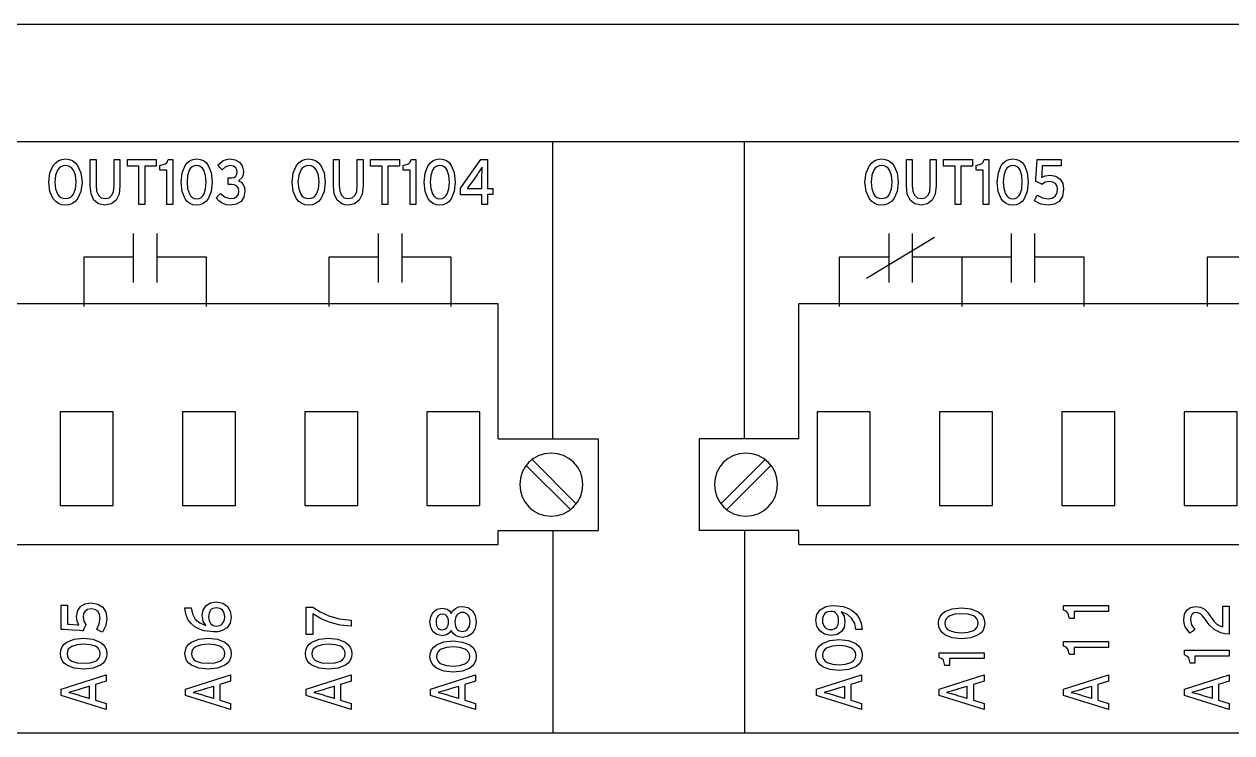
# Model space of a CAD drawing. Extents: x 0.2 to 17.5, y 0.3 to 5.
# Drawn here: x 2.557 to 5.514, y 3.248 to 4.983 of the extents above; entities that cross this region are included whole.
import ezdxf

# ---------------------------------------------------------------- set-up
doc = ezdxf.new("R2010")
doc.units = 0
doc.header["$MEASUREMENT"] = 0
doc.layers.get('0').update_dxf_attribs({"linetype": 'CONTINUOUS'})

msp = doc.modelspace()

# ---------------------------------------------------------------- linework, layer by layer
at = {"color": 7}
for p, q in [((0.386, 4.9825), (17.235, 4.9825)), ((3.8508, 3.9676), (3.8508, 4.6946)), ((4.3208, 3.9676), (4.3208, 4.6946)), ((2.8247, 4.3501), (2.8247, 4.4701)), ((2.8814, 4.4701), (2.8814, 4.3501)), ((3.4246, 4.3501), (3.4246, 4.4701)), ((3.4812, 4.4701), (3.4812, 4.3501)), ((4.6743, 4.3501), (4.6743, 4.4701)), ((4.7309, 4.4701), (4.7309, 4.3501)), ((4.9742, 4.3501), (4.9742, 4.4701)), ((5.0308, 4.4701), (5.0308, 4.3501)), ((4.786, 4.46), (4.6193, 4.3599)), ((4.8525, 4.4118), (4.7309, 4.4118)), ((3.7177, 4.2976), (1.4028, 4.2976)), ((3.7177, 3.9676), (3.7177, 4.2976)), ((6.7686, 4.2976), (4.4537, 4.2976)), ((4.4537, 3.9676), (4.4537, 4.2976)), ((3.7177, 3.9676), (3.9622, 3.9676)), ((3.9622, 3.9676), (3.9622, 3.7432)), ((4.2092, 3.9676), (4.2092, 3.7432)), ((4.4537, 3.9676), (4.2092, 3.9676)), ((3.9086, 3.8083), (3.8003, 3.9168)), ((4.2628, 3.8083), (4.3711, 3.9168)), ((3.8946, 3.7944), (3.786, 3.9025)), ((4.2769, 3.7944), (4.3852, 3.9025)), ((3.7177, 3.7089), (3.7177, 3.7432)), ((3.7177, 3.7432), (3.9622, 3.7432)), ((3.8508, 3.7432), (3.8508, 3.2477)), ((4.4537, 3.7432), (4.2092, 3.7432)), ((4.3208, 3.7432), (4.3208, 3.2477)), ((4.4537, 3.7089), (4.4537, 3.7432)), ((1.4028, 3.7089), (3.7177, 3.7089)), ((4.4537, 3.7089), (6.7686, 3.7089))]:
    msp.add_line(p, q, dxfattribs=at)
for points in [[(9.3506, 3.9676), (9.3506, 4.6146), (9.3272, 4.6712), (9.2706, 4.6946), (9.1816, 4.6946), (8.9303, 4.6946), (8.0331, 4.6946), (6.7647, 4.6946), (5.3107, 4.6946), (3.8566, 4.6946), (2.5882, 4.6946), (1.691, 4.6946), (1.4397, 4.6946), (1.3507, 4.6946), (1.2941, 4.6712), (1.2707, 4.6146), (1.2707, 3.9676)], [(2.6579, 4.5393), (2.6491, 4.5404), (2.6411, 4.5435), (2.6342, 4.5485), (2.6283, 4.5552), (2.6201, 4.5731), (2.6172, 4.5959), (2.6201, 4.6188), (2.6283, 4.6367), (2.6342, 4.6434), (2.6411, 4.6484), (2.6491, 4.6515), (2.6579, 4.6526), (2.6669, 4.6515), (2.6749, 4.6484), (2.6819, 4.6434), (2.6878, 4.6367), (2.6959, 4.6188), (2.6988, 4.5959), (2.6959, 4.5731), (2.6878, 4.5552), (2.6819, 4.5485), (2.6749, 4.5435), (2.6669, 4.5404), (2.6579, 4.5393)], [(2.7546, 4.5393), (2.7389, 4.5425), (2.7276, 4.5519), (2.7207, 4.5669), (2.7184, 4.5871), (2.7184, 4.5899), (2.7184, 4.5971), (2.7184, 4.619), (2.7184, 4.6409), (2.7184, 4.6481), (2.7184, 4.6509), (2.7207, 4.6509), (2.7256, 4.6509), (2.7306, 4.6509), (2.7328, 4.6509), (2.7328, 4.6482), (2.7328, 4.641), (2.7328, 4.6192), (2.7328, 4.5974), (2.7328, 4.5902), (2.7328, 4.5875), (2.7343, 4.5738), (2.7385, 4.5638), (2.7454, 4.5577), (2.7549, 4.5556), (2.7647, 4.5576), (2.7717, 4.5635), (2.7758, 4.5732), (2.7771, 4.5865), (2.7771, 4.5892), (2.7771, 4.5965), (2.7771, 4.6187), (2.7771, 4.6408), (2.7771, 4.6481), (2.7771, 4.6509), (2.7794, 4.6509), (2.7843, 4.6509), (2.7893, 4.6509), (2.7915, 4.6509), (2.7915, 4.6481), (2.7915, 4.6409), (2.7915, 4.6188), (2.7915, 4.5968), (2.7915, 4.5895), (2.7915, 4.5868), (2.7891, 4.5664), (2.782, 4.5515), (2.7704, 4.5424), (2.7546, 4.5393)], [(2.9063, 4.541), (2.9063, 4.5446), (2.9063, 4.5542), (2.9063, 4.5676), (2.9063, 4.5831), (2.9063, 4.5985), (2.9063, 4.612), (2.9063, 4.6215), (2.9063, 4.6251), (2.9036, 4.6251), (2.8978, 4.6251), (2.892, 4.6251), (2.8893, 4.6251), (2.8893, 4.6269), (2.8893, 4.6309), (2.8893, 4.6348), (2.8893, 4.6366), (2.9022, 4.6403), (2.9067, 4.6446), (2.9092, 4.6509), (2.911, 4.6509), (2.915, 4.6509), (2.919, 4.6509), (2.9209, 4.6509), (2.9209, 4.6496), (2.9209, 4.6462), (2.9209, 4.6337), (2.9209, 4.6161), (2.9209, 4.5959), (2.9209, 4.5758), (2.9209, 4.5582), (2.9209, 4.5457), (2.9209, 4.5422), (2.9209, 4.541), (2.9186, 4.541), (2.9136, 4.541), (2.9086, 4.541), (2.9063, 4.541)], [(2.979, 4.5393), (2.9702, 4.5404), (2.9626, 4.5434), (2.9561, 4.5484), (2.9508, 4.555), (2.9436, 4.5729), (2.9412, 4.5959), (2.9437, 4.6188), (2.9509, 4.6367), (2.9563, 4.6434), (2.9629, 4.6484), (2.9706, 4.6515), (2.9794, 4.6526), (2.9881, 4.6515), (2.9957, 4.6484), (3.0022, 4.6435), (3.0075, 4.6368), (3.0146, 4.619), (3.017, 4.5959), (3.0146, 4.5731), (3.0074, 4.5552), (3.002, 4.5485), (2.9955, 4.5435), (2.9878, 4.5404), (2.979, 4.5393)], [(3.0616, 4.5393), (3.0514, 4.5406), (3.0417, 4.5442), (3.0333, 4.5499), (3.027, 4.5576), (3.0287, 4.5593), (3.0324, 4.5629), (3.0362, 4.5665), (3.0379, 4.5681), (3.0487, 4.5587), (3.0616, 4.5556), (3.0713, 4.5568), (3.0778, 4.5604), (3.0815, 4.566), (3.0826, 4.5736), (3.0813, 4.581), (3.0776, 4.5862), (3.0721, 4.5892), (3.0652, 4.5902), (3.0562, 4.5902), (3.0562, 4.5927), (3.0562, 4.5982), (3.0562, 4.6036), (3.0562, 4.6061), (3.065, 4.6061), (3.0709, 4.6073), (3.0751, 4.6106), (3.0777, 4.6154), (3.0785, 4.6214), (3.0777, 4.6263), (3.0748, 4.6311), (3.0692, 4.6348), (3.0604, 4.6363), (3.0502, 4.6336), (3.0416, 4.6261), (3.0399, 4.6279), (3.0362, 4.6319), (3.0324, 4.6359), (3.0307, 4.6377), (3.0443, 4.6487), (3.0521, 4.6516), (3.0607, 4.6526), (3.0735, 4.6506), (3.084, 4.6449), (3.091, 4.6356), (3.0936, 4.6227), (3.0927, 4.614), (3.0903, 4.6074), (3.0819, 4.5987), (3.0882, 4.5955), (3.0931, 4.5903), (3.0964, 4.583), (3.0975, 4.5736), (3.0951, 4.5588), (3.088, 4.5481), (3.0767, 4.5415), (3.0616, 4.5393)], [(3.2532, 4.5393), (3.2443, 4.5404), (3.2364, 4.5435), (3.2295, 4.5485), (3.2236, 4.5552), (3.2155, 4.5731), (3.2127, 4.5959), (3.2155, 4.6188), (3.2236, 4.6367), (3.2295, 4.6434), (3.2364, 4.6484), (3.2443, 4.6515), (3.2532, 4.6526), (3.2621, 4.6515), (3.2701, 4.6484), (3.2771, 4.6434), (3.283, 4.6367), (3.2912, 4.6188), (3.294, 4.5959), (3.2912, 4.5731), (3.283, 4.5552), (3.2771, 4.5485), (3.2701, 4.5435), (3.2621, 4.5404), (3.2532, 4.5393)], [(3.35, 4.5393), (3.3416, 4.5401), (3.3343, 4.5425), (3.323, 4.5519), (3.3162, 4.5669), (3.3139, 4.5871), (3.3139, 4.5899), (3.3139, 4.5971), (3.3139, 4.619), (3.3139, 4.6409), (3.3139, 4.6481), (3.3139, 4.6509), (3.3161, 4.6509), (3.3211, 4.6509), (3.326, 4.6509), (3.3283, 4.6509), (3.3283, 4.6482), (3.3283, 4.641), (3.3283, 4.6192), (3.3283, 4.5974), (3.3283, 4.5902), (3.3283, 4.5875), (3.3297, 4.5738), (3.3338, 4.5638), (3.3407, 4.5577), (3.3502, 4.5556), (3.36, 4.5576), (3.3669, 4.5635), (3.371, 4.5732), (3.3724, 4.5865), (3.3724, 4.5892), (3.3724, 4.5965), (3.3724, 4.6187), (3.3724, 4.6408), (3.3724, 4.6481), (3.3724, 4.6509), (3.3746, 4.6509), (3.3796, 4.6509), (3.3845, 4.6509), (3.3868, 4.6509), (3.3868, 4.6481), (3.3868, 4.6409), (3.3868, 4.6188), (3.3868, 4.5968), (3.3868, 4.5895), (3.3868, 4.5868), (3.3844, 4.5664), (3.3773, 4.5515), (3.3658, 4.5424), (3.35, 4.5393)], [(3.5017, 4.541), (3.5017, 4.5446), (3.5017, 4.5542), (3.5017, 4.5676), (3.5017, 4.5831), (3.5017, 4.5985), (3.5017, 4.612), (3.5017, 4.6215), (3.5017, 4.6251), (3.499, 4.6251), (3.4932, 4.6251), (3.4873, 4.6251), (3.4846, 4.6251), (3.4846, 4.6269), (3.4846, 4.6309), (3.4846, 4.6348), (3.4846, 4.6366), (3.4975, 4.6403), (3.5019, 4.6446), (3.5044, 4.6509), (3.5063, 4.6509), (3.5103, 4.6509), (3.5143, 4.6509), (3.5161, 4.6509), (3.5161, 4.6496), (3.5161, 4.6462), (3.5161, 4.6337), (3.5161, 4.6161), (3.5161, 4.5959), (3.5161, 4.5758), (3.5161, 4.5582), (3.5161, 4.5457), (3.5161, 4.5422), (3.5161, 4.541), (3.5139, 4.541), (3.5089, 4.541), (3.504, 4.541), (3.5017, 4.541)], [(3.5743, 4.5393), (3.5655, 4.5404), (3.5579, 4.5434), (3.5514, 4.5484), (3.546, 4.555), (3.5389, 4.5729), (3.5365, 4.5959), (3.5389, 4.6188), (3.5462, 4.6367), (3.5516, 4.6434), (3.5582, 4.6484), (3.5658, 4.6515), (3.5746, 4.6526), (3.5833, 4.6515), (3.5909, 4.6484), (3.5974, 4.6435), (3.6027, 4.6368), (3.6099, 4.619), (3.6123, 4.5959), (3.6098, 4.5731), (3.6026, 4.5552), (3.5973, 4.5485), (3.5907, 4.5435), (3.5831, 4.5404), (3.5743, 4.5393)], [(4.6561, 4.5393), (4.6472, 4.5404), (4.6393, 4.5435), (4.6323, 4.5485), (4.6264, 4.5552), (4.6183, 4.5731), (4.6154, 4.5959), (4.6183, 4.6188), (4.6264, 4.6367), (4.6323, 4.6434), (4.6393, 4.6484), (4.6472, 4.6515), (4.6561, 4.6526), (4.665, 4.6515), (4.673, 4.6484), (4.68, 4.6434), (4.6858, 4.6367), (4.694, 4.6188), (4.6968, 4.5959), (4.694, 4.5731), (4.6858, 4.5552), (4.68, 4.5485), (4.673, 4.5435), (4.665, 4.5404), (4.6561, 4.5393)], [(4.7528, 4.5393), (4.7371, 4.5425), (4.7258, 4.5519), (4.719, 4.5669), (4.7167, 4.5871), (4.7167, 4.5899), (4.7167, 4.5971), (4.7167, 4.619), (4.7167, 4.6409), (4.7167, 4.6481), (4.7167, 4.6509), (4.7189, 4.6509), (4.7239, 4.6509), (4.7288, 4.6509), (4.7311, 4.6509), (4.7311, 4.6482), (4.7311, 4.641), (4.7311, 4.6192), (4.7311, 4.5974), (4.7311, 4.5902), (4.7311, 4.5875), (4.7325, 4.5738), (4.7367, 4.5638), (4.7436, 4.5577), (4.7531, 4.5556), (4.7629, 4.5576), (4.7699, 4.5635), (4.774, 4.5732), (4.7753, 4.5865), (4.7753, 4.5892), (4.7753, 4.5965), (4.7753, 4.6187), (4.7753, 4.6408), (4.7753, 4.6481), (4.7753, 4.6509), (4.7776, 4.6509), (4.7825, 4.6509), (4.7875, 4.6509), (4.7897, 4.6509), (4.7897, 4.6481), (4.7897, 4.6409), (4.7897, 4.6188), (4.7897, 4.5968), (4.7897, 4.5895), (4.7897, 4.5868), (4.7873, 4.5664), (4.7802, 4.5515), (4.7686, 4.5424), (4.7528, 4.5393)], [(4.9045, 4.541), (4.9045, 4.5446), (4.9045, 4.5542), (4.9045, 4.5676), (4.9045, 4.5831), (4.9045, 4.5985), (4.9045, 4.612), (4.9045, 4.6215), (4.9045, 4.6251), (4.9019, 4.6251), (4.896, 4.6251), (4.8902, 4.6251), (4.8876, 4.6251), (4.8876, 4.6269), (4.8876, 4.6309), (4.8876, 4.6348), (4.8876, 4.6366), (4.9004, 4.6403), (4.9048, 4.6446), (4.9072, 4.6509), (4.9091, 4.6509), (4.9131, 4.6509), (4.9171, 4.6509), (4.9189, 4.6509), (4.9189, 4.6496), (4.9189, 4.6462), (4.9189, 4.6337), (4.9189, 4.6161), (4.9189, 4.5959), (4.9189, 4.5758), (4.9189, 4.5582), (4.9189, 4.5457), (4.9189, 4.5422), (4.9189, 4.541), (4.9167, 4.541), (4.9117, 4.541), (4.9068, 4.541), (4.9045, 4.541)], [(4.9771, 4.5393), (4.9684, 4.5404), (4.9608, 4.5434), (4.9543, 4.5484), (4.949, 4.555), (4.9418, 4.5729), (4.9394, 4.5959), (4.9419, 4.6188), (4.9491, 4.6367), (4.9545, 4.6434), (4.961, 4.6484), (4.9687, 4.6515), (4.9774, 4.6526), (4.9862, 4.6515), (4.9938, 4.6484), (5.0003, 4.6435), (5.0057, 4.6368), (5.0128, 4.619), (5.0152, 4.5959), (5.0128, 4.5731), (5.0055, 4.5552), (5.0001, 4.5485), (4.9936, 4.5435), (4.9859, 4.5404), (4.9771, 4.5393)], [(5.0637, 4.5393), (5.0462, 4.5419), (5.0301, 4.5502), (5.0312, 4.5523), (5.0336, 4.557), (5.036, 4.5616), (5.0371, 4.5637), (5.0504, 4.5576), (5.0641, 4.5553), (5.0739, 4.5568), (5.0811, 4.5612), (5.0855, 4.5683), (5.0869, 4.5776), (5.0856, 4.5861), (5.0816, 4.5923), (5.0755, 4.596), (5.0674, 4.5973), (5.0569, 4.5954), (5.0488, 4.5902), (5.0464, 4.5913), (5.0412, 4.5937), (5.0359, 4.5962), (5.0335, 4.5973), (5.0337, 4.5996), (5.034, 4.6057), (5.0351, 4.6241), (5.0363, 4.6425), (5.0366, 4.6486), (5.0368, 4.6509), (5.0393, 4.6509), (5.046, 4.6509), (5.0663, 4.6509), (5.0865, 4.6509), (5.0932, 4.6509), (5.0958, 4.6509), (5.0958, 4.6484), (5.0958, 4.6431), (5.0958, 4.6377), (5.0958, 4.6353), (5.0938, 4.6353), (5.0886, 4.6353), (5.0727, 4.6353), (5.0568, 4.6353), (5.0516, 4.6353), (5.0496, 4.6353), (5.0496, 4.6341), (5.0494, 4.6309), (5.0487, 4.6214), (5.0481, 4.6118), (5.0479, 4.6087), (5.0478, 4.6075), (5.0568, 4.6116), (5.0685, 4.6132), (5.0829, 4.6106), (5.0933, 4.6033), (5.0995, 4.5922), (5.1015, 4.5783), (5.0987, 4.5609), (5.0909, 4.5488), (5.079, 4.5416), (5.0637, 4.5393)], [(2.6579, 4.6363), (2.652, 4.6356), (2.6468, 4.6335), (2.6423, 4.6301), (2.6386, 4.6254), (2.6337, 4.6127), (2.632, 4.5959), (2.6337, 4.5792), (2.6386, 4.5665), (2.6423, 4.5618), (2.6468, 4.5584), (2.652, 4.5563), (2.6579, 4.5556), (2.6639, 4.5563), (2.6691, 4.5584), (2.6736, 4.5618), (2.6773, 4.5665), (2.6823, 4.5792), (2.684, 4.5959), (2.6823, 4.6127), (2.6773, 4.6254), (2.6736, 4.6301), (2.6691, 4.6335), (2.6639, 4.6356), (2.6579, 4.6363)], [(2.979, 4.6366), (2.9732, 4.6358), (2.9683, 4.6336), (2.9643, 4.6299), (2.9611, 4.6251), (2.9571, 4.6122), (2.9558, 4.5959), (2.9571, 4.5799), (2.9613, 4.567), (2.9645, 4.5621), (2.9686, 4.5584), (2.9735, 4.5561), (2.9794, 4.5553), (2.9852, 4.556), (2.99, 4.5583), (2.994, 4.562), (2.9972, 4.5668), (3.0012, 4.5797), (3.0024, 4.5959), (3.0011, 4.612), (2.9971, 4.6249), (2.9939, 4.6298), (2.9898, 4.6335), (2.9849, 4.6358), (2.979, 4.6366)], [(3.2532, 4.6363), (3.2473, 4.6356), (3.2421, 4.6335), (3.2377, 4.6301), (3.234, 4.6254), (3.229, 4.6127), (3.2272, 4.5959), (3.229, 4.5792), (3.234, 4.5665), (3.2377, 4.5618), (3.2421, 4.5584), (3.2473, 4.5563), (3.2532, 4.5556), (3.2592, 4.5563), (3.2644, 4.5584), (3.2689, 4.5618), (3.2726, 4.5665), (3.2776, 4.5792), (3.2793, 4.5959), (3.2776, 4.6127), (3.2726, 4.6254), (3.2689, 4.6301), (3.2644, 4.6335), (3.2592, 4.6356), (3.2532, 4.6363)], [(3.5743, 4.6366), (3.5685, 4.6358), (3.5636, 4.6336), (3.5596, 4.6299), (3.5564, 4.6251), (3.5523, 4.6122), (3.5511, 4.5959), (3.5524, 4.5799), (3.5565, 4.567), (3.5598, 4.5621), (3.5639, 4.5584), (3.5688, 4.5561), (3.5746, 4.5553), (3.5804, 4.556), (3.5853, 4.5583), (3.5894, 4.562), (3.5925, 4.5668), (3.5966, 4.5797), (3.5979, 4.5959), (3.5966, 4.612), (3.5924, 4.6249), (3.5892, 4.6298), (3.5851, 4.6335), (3.5802, 4.6358), (3.5743, 4.6366)], [(3.6694, 4.6193), (3.6686, 4.6182), (3.6665, 4.6151), (3.6601, 4.6058), (3.6537, 4.5965), (3.6516, 4.5934), (3.6508, 4.5922), (3.6459, 4.5856), (3.6418, 4.58), (3.6448, 4.5801), (3.6488, 4.5802), (3.6572, 4.5803), (3.6581, 4.5803), (3.6604, 4.5803), (3.6674, 4.5803), (3.6744, 4.5803), (3.6767, 4.5803), (3.6775, 4.5803), (3.6775, 4.5817), (3.6775, 4.5853), (3.6775, 4.5963), (3.6775, 4.6072), (3.6775, 4.6109), (3.6775, 4.6122), (3.6778, 4.6231), (3.678, 4.6283), (3.678, 4.6322), (3.6742, 4.6264), (3.6694, 4.6193)], [(4.6561, 4.6363), (4.6502, 4.6356), (4.645, 4.6335), (4.6406, 4.6301), (4.6369, 4.6254), (4.6319, 4.6127), (4.6302, 4.5959), (4.6319, 4.5792), (4.6369, 4.5665), (4.6406, 4.5618), (4.645, 4.5584), (4.6502, 4.5563), (4.6561, 4.5556), (4.6621, 4.5563), (4.6673, 4.5584), (4.6718, 4.5618), (4.6755, 4.5665), (4.6805, 4.5792), (4.6822, 4.5959), (4.6805, 4.6127), (4.6755, 4.6254), (4.6718, 4.6301), (4.6673, 4.6335), (4.6621, 4.6356), (4.6561, 4.6363)], [(4.9771, 4.6366), (4.9713, 4.6358), (4.9665, 4.6336), (4.9625, 4.6299), (4.9593, 4.6251), (4.9553, 4.6122), (4.954, 4.5959), (4.9553, 4.5799), (4.9594, 4.567), (4.9626, 4.5621), (4.9667, 4.5584), (4.9716, 4.5561), (4.9774, 4.5553), (4.9833, 4.556), (4.9882, 4.5583), (4.9922, 4.562), (4.9954, 4.5668), (4.9994, 4.5797), (5.0006, 4.5959), (4.9993, 4.612), (4.9952, 4.6249), (4.992, 4.6298), (4.9879, 4.6335), (4.983, 4.6358), (4.9771, 4.6366)], [(2.8247, 4.4118), (2.703, 4.4118), (2.703, 4.2914)], [(3.0029, 4.2914), (3.0029, 4.4118), (2.8814, 4.4118)], [(3.4246, 4.4118), (3.3028, 4.4118), (3.3028, 4.2914)], [(3.6026, 4.2914), (3.6026, 4.4118), (3.4812, 4.4118)], [(4.6743, 4.4118), (4.5525, 4.4118), (4.5525, 4.2914)], [(4.9742, 4.4118), (4.8525, 4.4118), (4.8525, 4.2914)], [(5.1522, 4.2914), (5.1522, 4.4118), (5.0308, 4.4118)], [(5.5747, 4.4118), (5.453, 4.4118), (5.453, 4.2914)], [(2.645, 3.8042), (2.7747, 3.8042), (2.7747, 4.0337), (2.645, 4.0337), (2.645, 3.8042)], [(2.9444, 3.8042), (3.0741, 3.8042), (3.0741, 4.0337), (2.9444, 4.0337), (2.9444, 3.8042)], [(3.2437, 3.8042), (3.3734, 3.8042), (3.3734, 4.0337), (3.2437, 4.0337), (3.2437, 3.8042)], [(3.5431, 3.8042), (3.6728, 3.8042), (3.6728, 4.0337), (3.5431, 4.0337), (3.5431, 3.8042)], [(4.6283, 4.0337), (4.4986, 4.0337), (4.4986, 3.8042), (4.6283, 3.8042), (4.6283, 4.0337)], [(4.798, 3.8042), (4.9277, 3.8042), (4.9277, 4.0337), (4.798, 4.0337), (4.798, 3.8042)], [(5.0973, 3.8042), (5.227, 3.8042), (5.227, 4.0337), (5.0973, 4.0337), (5.0973, 3.8042)], [(5.3967, 3.8042), (5.5264, 3.8042), (5.5264, 4.0337), (5.3967, 4.0337), (5.3967, 3.8042)], [(3.9247, 3.8554), (3.9232, 3.871), (3.9187, 3.8855), (3.9115, 3.8986), (3.9021, 3.9101), (3.8907, 3.9195), (3.8775, 3.9266), (3.863, 3.9311), (3.8474, 3.9327), (3.8318, 3.9311), (3.8173, 3.9266), (3.8042, 3.9195), (3.7927, 3.9101), (3.7833, 3.8986), (3.7762, 3.8855), (3.7717, 3.871), (3.7701, 3.8554), (3.7717, 3.8398), (3.7762, 3.8253), (3.7833, 3.8122), (3.7927, 3.8007), (3.8042, 3.7913), (3.8173, 3.7841), (3.8318, 3.7796), (3.8474, 3.7781), (3.863, 3.7796), (3.8775, 3.7841), (3.8907, 3.7913), (3.9021, 3.8007), (3.9115, 3.8122), (3.9187, 3.8253), (3.9232, 3.8398), (3.9247, 3.8554), (3.9247, 3.8554), (3.9247, 3.8554)], [(4.4013, 3.8554), (4.3997, 3.871), (4.3952, 3.8855), (4.3881, 3.8986), (4.3787, 3.9101), (4.3672, 3.9195), (4.3541, 3.9266), (4.3396, 3.9311), (4.324, 3.9327), (4.3084, 3.9311), (4.2939, 3.9266), (4.2808, 3.9195), (4.2693, 3.9101), (4.2599, 3.8986), (4.2528, 3.8855), (4.2483, 3.871), (4.2467, 3.8554), (4.2483, 3.8398), (4.2528, 3.8253), (4.2599, 3.8122), (4.2693, 3.8007), (4.2808, 3.7913), (4.2939, 3.7841), (4.3084, 3.7796), (4.324, 3.7781), (4.3396, 3.7796), (4.3541, 3.7841), (4.3672, 3.7913), (4.3787, 3.8007), (4.3881, 3.8122), (4.3952, 3.8253), (4.3997, 3.8398), (4.4013, 3.8554), (4.4013, 3.8554), (4.4013, 3.8554)], [(1.2707, 3.7432), (1.2707, 3.3278), (1.2941, 3.2711), (1.3507, 3.2477), (1.4397, 3.2477), (1.691, 3.2477), (2.5882, 3.2477), (3.8566, 3.2477), (5.3107, 3.2477), (6.7647, 3.2477), (8.0331, 3.2477), (8.9303, 3.2477), (9.1816, 3.2477), (9.2706, 3.2477), (9.3272, 3.2711), (9.3506, 3.3278), (9.3506, 3.7432)], [(2.7591, 3.5278), (2.7566, 3.5104), (2.7483, 3.4943), (2.7462, 3.4954), (2.7415, 3.4978), (2.7368, 3.5003), (2.7347, 3.5014), (2.7409, 3.5147), (2.7432, 3.5282), (2.7417, 3.5381), (2.7373, 3.5453), (2.7302, 3.5497), (2.7208, 3.5512), (2.7122, 3.5498), (2.7061, 3.5458), (2.7024, 3.5396), (2.7011, 3.5316), (2.703, 3.5211), (2.7081, 3.5129), (2.707, 3.5105), (2.7046, 3.5053), (2.7022, 3.5), (2.7011, 3.4977), (2.6988, 3.4978), (2.6928, 3.4982), (2.6744, 3.4993), (2.6559, 3.5005), (2.6499, 3.5009), (2.6476, 3.501), (2.6476, 3.5036), (2.6476, 3.5103), (2.6476, 3.5305), (2.6476, 3.5508), (2.6476, 3.5575), (2.6476, 3.56), (2.65, 3.56), (2.6554, 3.56), (2.6607, 3.56), (2.6632, 3.56), (2.6632, 3.5581), (2.6632, 3.5528), (2.6632, 3.537), (2.6632, 3.5211), (2.6632, 3.5159), (2.6632, 3.5139), (2.6644, 3.5138), (2.6675, 3.5136), (2.6771, 3.5129), (2.6866, 3.5122), (2.6898, 3.512), (2.691, 3.5119), (2.6869, 3.5211), (2.6854, 3.5326), (2.688, 3.5471), (2.6953, 3.5575), (2.7063, 3.5637), (2.7201, 3.5658), (2.7375, 3.563), (2.7497, 3.5552), (2.7568, 3.5432), (2.7591, 3.5278)], [(3.064, 3.5305), (3.0615, 3.5165), (3.0537, 3.5051), (3.0401, 3.4974), (3.0309, 3.4953), (3.0201, 3.4946), (2.9973, 3.4975), (2.9859, 3.5014), (2.9751, 3.5072), (2.9657, 3.5152), (2.958, 3.5255), (2.9528, 3.5383), (2.9505, 3.5539), (2.953, 3.5539), (2.9583, 3.5539), (2.9637, 3.5539), (2.9661, 3.5539), (2.9689, 3.5388), (2.9757, 3.5264), (2.9867, 3.5169), (3.0017, 3.5105), (2.995, 3.5215), (2.9929, 3.536), (2.995, 3.5483), (3.0014, 3.5586), (3.0121, 3.5656), (3.0273, 3.5682), (3.0432, 3.5653), (3.0547, 3.5574), (3.0616, 3.5454), (3.064, 3.5305)], [(3.0085, 3.5319), (3.0088, 3.5269), (3.0097, 3.5225), (3.0112, 3.5186), (3.0134, 3.5153), (3.0161, 3.5127), (3.0194, 3.5108), (3.0233, 3.5096), (3.0279, 3.5092), (3.0355, 3.5106), (3.0389, 3.5123), (3.0419, 3.5147), (3.0443, 3.5178), (3.0462, 3.5216), (3.0474, 3.5261), (3.0479, 3.5312), (3.0475, 3.5364), (3.0464, 3.5409), (3.0447, 3.5447), (3.0424, 3.5479), (3.0395, 3.5504), (3.0361, 3.5522), (3.0321, 3.5532), (3.0277, 3.5536), (3.0231, 3.5532), (3.0191, 3.5521), (3.0158, 3.5503), (3.0131, 3.5478), (3.0111, 3.5447), (3.0097, 3.541), (3.0088, 3.5367), (3.0085, 3.5319)], [(3.3573, 3.5238), (3.3573, 3.5215), (3.3573, 3.5165), (3.3573, 3.5115), (3.3573, 3.5092), (3.3303, 3.5116), (3.306, 3.5176), (3.2838, 3.5269), (3.2633, 3.539), (3.2633, 3.5369), (3.2633, 3.5311), (3.2633, 3.5138), (3.2633, 3.4964), (3.2633, 3.4907), (3.2633, 3.4885), (3.2608, 3.4885), (3.2553, 3.4885), (3.2498, 3.4885), (3.2472, 3.4885), (3.2472, 3.4914), (3.2472, 3.499), (3.2472, 3.5221), (3.2472, 3.5451), (3.2472, 3.5528), (3.2472, 3.5556), (3.2498, 3.5556), (3.2555, 3.5556), (3.2613, 3.5556), (3.2639, 3.5556), (3.2816, 3.5439), (3.3031, 3.5339), (3.3284, 3.5267), (3.3573, 3.5238)], [(3.6636, 3.519), (3.6614, 3.5033), (3.6549, 3.4914), (3.6443, 3.484), (3.6299, 3.4814), (3.6207, 3.4825), (3.6131, 3.4858), (3.607, 3.4911), (3.6026, 3.4983), (3.5982, 3.4922), (3.5927, 3.4882), (3.5814, 3.4854), (3.5676, 3.4881), (3.5579, 3.4953), (3.5522, 3.506), (3.5504, 3.5194), (3.5522, 3.5319), (3.5578, 3.5426), (3.5673, 3.5501), (3.5811, 3.5529), (3.5925, 3.5502), (3.5982, 3.5462), (3.6026, 3.54), (3.6067, 3.547), (3.6126, 3.5523), (3.6203, 3.5558), (3.6299, 3.557), (3.6443, 3.5543), (3.6549, 3.5467), (3.6614, 3.5347), (3.6636, 3.519)], [(4.6087, 3.5004), (4.6063, 3.5004), (4.6009, 3.5004), (4.5956, 3.5004), (4.5932, 3.5004), (4.5904, 3.5155), (4.5835, 3.5279), (4.5726, 3.5374), (4.5575, 3.5438), (4.5642, 3.533), (4.5663, 3.5183), (4.5642, 3.506), (4.5578, 3.4957), (4.5471, 3.4887), (4.5319, 3.4861), (4.5161, 3.489), (4.5046, 3.4971), (4.4976, 3.509), (4.4952, 3.5238), (4.4977, 3.5378), (4.5056, 3.5492), (4.5192, 3.5569), (4.5284, 3.559), (4.5392, 3.5597), (4.5619, 3.5568), (4.5733, 3.5529), (4.5841, 3.5471), (4.5936, 3.5391), (4.6012, 3.5288), (4.6064, 3.516), (4.6087, 3.5004)], [(4.9086, 3.5156), (4.9075, 3.5069), (4.9044, 3.4993), (4.8995, 3.4928), (4.8928, 3.4875), (4.8749, 3.4804), (4.852, 3.478), (4.8291, 3.4804), (4.8111, 3.4877), (4.8044, 3.4931), (4.7994, 3.4996), (4.7962, 3.5072), (4.7952, 3.516), (4.7962, 3.5248), (4.7993, 3.5325), (4.8043, 3.539), (4.8109, 3.5444), (4.8288, 3.5515), (4.8516, 3.5539), (4.8746, 3.5515), (4.8926, 3.5442), (4.8994, 3.5388), (4.9044, 3.5322), (4.9075, 3.5245), (4.9086, 3.5156)], [(5.2116, 3.5451), (5.2079, 3.5451), (5.1984, 3.5451), (5.1849, 3.5451), (5.1695, 3.5451), (5.1541, 3.5451), (5.1406, 3.5451), (5.1311, 3.5451), (5.1275, 3.5451), (5.1275, 3.5424), (5.1275, 3.5365), (5.1275, 3.5305), (5.1275, 3.5278), (5.1257, 3.5278), (5.1217, 3.5278), (5.1177, 3.5278), (5.1159, 3.5278), (5.1121, 3.541), (5.1079, 3.5454), (5.1017, 3.5478), (5.1017, 3.5496), (5.1017, 3.5536), (5.1017, 3.5576), (5.1017, 3.5594), (5.1029, 3.5594), (5.1064, 3.5594), (5.1189, 3.5594), (5.1365, 3.5594), (5.1566, 3.5594), (5.1768, 3.5594), (5.1944, 3.5594), (5.2068, 3.5594), (5.2103, 3.5594), (5.2116, 3.5594), (5.2116, 3.5571), (5.2116, 3.5522), (5.2116, 3.5474), (5.2116, 3.5451)], [(5.5074, 3.4892), (5.4961, 3.4903), (5.4864, 3.4927), (5.4705, 3.5009), (5.4582, 3.5125), (5.4481, 3.5261), (5.4421, 3.5341), (5.4369, 3.5391), (5.4267, 3.5424), (5.4207, 3.5414), (5.4161, 3.5382), (5.4132, 3.5325), (5.4121, 3.5241), (5.4151, 3.5118), (5.4231, 3.5007), (5.4212, 3.4993), (5.4169, 3.4961), (5.4126, 3.493), (5.4106, 3.4916), (5.3997, 3.5069), (5.3967, 3.5155), (5.3957, 3.5244), (5.3975, 3.538), (5.4031, 3.5482), (5.4125, 3.5547), (5.4257, 3.557), (5.4368, 3.5556), (5.4456, 3.5513), (5.4533, 3.5438), (5.4613, 3.5329), (5.4698, 3.5215), (5.4771, 3.5139), (5.4839, 3.5095), (5.4913, 3.5071), (5.4913, 3.5093), (5.4913, 3.5151), (5.4913, 3.5326), (5.4913, 3.5501), (5.4913, 3.5558), (5.4913, 3.558), (5.4938, 3.558), (5.4994, 3.558), (5.5049, 3.558), (5.5074, 3.558), (5.5074, 3.5551), (5.5074, 3.5473), (5.5074, 3.5236), (5.5074, 3.4999), (5.5074, 3.4921), (5.5074, 3.4892)], [(3.5653, 3.519), (3.5656, 3.5142), (3.5666, 3.5102), (3.568, 3.5069), (3.57, 3.5043), (3.5723, 3.5024), (3.575, 3.501), (3.5809, 3.5), (3.5841, 3.5004), (3.587, 3.5014), (3.5895, 3.503), (3.5917, 3.5052), (3.5935, 3.508), (3.5949, 3.5113), (3.5957, 3.5151), (3.596, 3.5194), (3.5957, 3.5237), (3.5949, 3.5275), (3.5935, 3.5307), (3.5918, 3.5334), (3.5896, 3.5356), (3.5872, 3.5371), (3.5816, 3.5383), (3.5755, 3.5373), (3.5728, 3.5359), (3.5703, 3.5339), (3.5683, 3.5312), (3.5667, 3.5279), (3.5657, 3.5238), (3.5653, 3.519)], [(3.6116, 3.519), (3.6119, 3.5136), (3.6128, 3.509), (3.6144, 3.505), (3.6164, 3.5018), (3.619, 3.4992), (3.6221, 3.4974), (3.6256, 3.4963), (3.6296, 3.496), (3.6337, 3.4964), (3.6375, 3.4975), (3.6407, 3.4994), (3.6434, 3.5021), (3.6456, 3.5054), (3.6472, 3.5094), (3.6482, 3.5141), (3.6485, 3.5194), (3.6482, 3.5247), (3.6472, 3.5294), (3.6456, 3.5334), (3.6435, 3.5366), (3.6408, 3.5391), (3.6377, 3.541), (3.6343, 3.542), (3.6304, 3.5424), (3.6262, 3.5421), (3.6225, 3.541), (3.6193, 3.5393), (3.6166, 3.5368), (3.6145, 3.5336), (3.6129, 3.5295), (3.6119, 3.5247), (3.6116, 3.519)], [(4.5113, 3.5231), (4.5117, 3.5179), (4.5128, 3.5134), (4.5145, 3.5096), (4.5168, 3.5064), (4.5197, 3.5039), (4.5231, 3.5022), (4.5271, 3.5011), (4.5315, 3.5007), (4.5361, 3.5011), (4.5401, 3.5022), (4.5434, 3.504), (4.5461, 3.5065), (4.5481, 3.5096), (4.5495, 3.5133), (4.5504, 3.5176), (4.5507, 3.5224), (4.5504, 3.5275), (4.5495, 3.532), (4.548, 3.5359), (4.5459, 3.5391), (4.5432, 3.5417), (4.5399, 3.5436), (4.536, 3.5447), (4.5315, 3.5451), (4.5239, 3.5437), (4.5204, 3.542), (4.5174, 3.5396), (4.5149, 3.5365), (4.513, 3.5327), (4.5118, 3.5282), (4.5113, 3.5231)], [(4.8111, 3.5156), (4.8119, 3.5099), (4.8142, 3.505), (4.8178, 3.501), (4.8227, 3.4979), (4.8356, 3.4938), (4.8516, 3.4926), (4.8678, 3.4939), (4.8808, 3.498), (4.8857, 3.5013), (4.8894, 3.5053), (4.8917, 3.5102), (4.8925, 3.516), (4.8917, 3.5218), (4.8894, 3.5268), (4.8857, 3.5308), (4.8809, 3.534), (4.868, 3.5381), (4.852, 3.5394), (4.8358, 3.538), (4.8229, 3.5339), (4.8179, 3.5306), (4.8142, 3.5265), (4.8119, 3.5215), (4.8111, 3.5156)], [(2.7591, 3.4414), (2.7581, 3.4326), (2.755, 3.425), (2.75, 3.4186), (2.7434, 3.4133), (2.7255, 3.4061), (2.7027, 3.4037), (2.6797, 3.4061), (2.6617, 3.4133), (2.655, 3.4187), (2.6501, 3.4252), (2.6469, 3.4329), (2.6459, 3.4417), (2.6469, 3.4504), (2.65, 3.458), (2.655, 3.4645), (2.6616, 3.4698), (2.6795, 3.4769), (2.7023, 3.4793), (2.7252, 3.4769), (2.7432, 3.4696), (2.7499, 3.4643), (2.7549, 3.4577), (2.7581, 3.4501), (2.7591, 3.4414)], [(2.6618, 3.4414), (2.6626, 3.4356), (2.6649, 3.4307), (2.6686, 3.4267), (2.6734, 3.4234), (2.6863, 3.4193), (2.7023, 3.418), (2.7184, 3.4193), (2.7314, 3.4235), (2.7363, 3.4267), (2.74, 3.4308), (2.7424, 3.4358), (2.7432, 3.4417), (2.7424, 3.4476), (2.7401, 3.4525), (2.7364, 3.4565), (2.7316, 3.4596), (2.7187, 3.4635), (2.7027, 3.4648), (2.6866, 3.4635), (2.6736, 3.4594), (2.6687, 3.4562), (2.665, 3.4522), (2.6626, 3.4472), (2.6618, 3.4414)], [(3.064, 3.4414), (3.0629, 3.4326), (3.0598, 3.425), (3.0549, 3.4186), (3.0482, 3.4133), (3.0303, 3.4061), (3.0073, 3.4037), (2.9844, 3.4061), (2.9665, 3.4133), (2.9598, 3.4187), (2.9547, 3.4252), (2.9516, 3.4329), (2.9505, 3.4417), (2.9516, 3.4504), (2.9547, 3.458), (2.9597, 3.4645), (2.9663, 3.4698), (2.9842, 3.4769), (3.0072, 3.4793), (3.0301, 3.4769), (3.048, 3.4696), (3.0548, 3.4643), (3.0598, 3.4577), (3.0629, 3.4501), (3.064, 3.4414)], [(2.9666, 3.4414), (2.9674, 3.4356), (2.9697, 3.4307), (2.9733, 3.4267), (2.9782, 3.4234), (2.991, 3.4193), (3.0072, 3.418), (3.0233, 3.4193), (3.0362, 3.4235), (3.0411, 3.4267), (3.0447, 3.4308), (3.0471, 3.4358), (3.0479, 3.4417), (3.0471, 3.4476), (3.0448, 3.4525), (3.0412, 3.4565), (3.0363, 3.4596), (3.0235, 3.4635), (3.0073, 3.4648), (2.9913, 3.4635), (2.9783, 3.4594), (2.9734, 3.4562), (2.9698, 3.4522), (2.9675, 3.4472), (2.9666, 3.4414)], [(3.359, 3.4414), (3.3579, 3.4326), (3.3548, 3.425), (3.3499, 3.4186), (3.3432, 3.4133), (3.3253, 3.4061), (3.3023, 3.4037), (3.2794, 3.4061), (3.2615, 3.4133), (3.2548, 3.4187), (3.2497, 3.4252), (3.2466, 3.4329), (3.2455, 3.4417), (3.2466, 3.4504), (3.2497, 3.458), (3.2546, 3.4645), (3.2613, 3.4698), (3.2792, 3.4769), (3.302, 3.4793), (3.325, 3.4769), (3.343, 3.4696), (3.3498, 3.4643), (3.3548, 3.4577), (3.3579, 3.4501), (3.359, 3.4414)], [(3.2615, 3.4414), (3.2623, 3.4356), (3.2646, 3.4307), (3.2682, 3.4267), (3.2731, 3.4234), (3.2859, 3.4193), (3.302, 3.418), (3.3182, 3.4193), (3.3311, 3.4235), (3.3361, 3.4267), (3.3397, 3.4308), (3.3421, 3.4358), (3.3429, 3.4417), (3.3421, 3.4476), (3.3398, 3.4525), (3.3361, 3.4565), (3.3312, 3.4596), (3.3184, 3.4635), (3.3023, 3.4648), (3.2862, 3.4635), (3.2733, 3.4594), (3.2683, 3.4562), (3.2646, 3.4522), (3.2623, 3.4472), (3.2615, 3.4414)], [(3.6636, 3.4346), (3.6626, 3.4257), (3.6595, 3.4181), (3.6545, 3.4115), (3.6479, 3.4062), (3.63, 3.399), (3.6072, 3.3966), (3.5842, 3.3991), (3.5663, 3.4063), (3.5595, 3.4117), (3.5546, 3.4182), (3.5515, 3.4258), (3.5504, 3.4346), (3.5514, 3.4434), (3.5545, 3.4511), (3.5595, 3.4576), (3.5661, 3.463), (3.584, 3.4702), (3.6068, 3.4726), (3.6297, 3.4701), (3.6477, 3.4629), (3.6544, 3.4575), (3.6594, 3.451), (3.6626, 3.4433), (3.6636, 3.4346)], [(4.6087, 3.438), (4.6076, 3.4292), (4.6045, 3.4216), (4.5996, 3.4151), (4.5929, 3.4097), (4.575, 3.4025), (4.5522, 3.4), (4.5292, 3.4025), (4.5112, 3.4097), (4.5045, 3.4152), (4.4994, 3.4217), (4.4963, 3.4295), (4.4952, 3.4383), (4.4963, 3.447), (4.4994, 3.4546), (4.5044, 3.4611), (4.5111, 3.4664), (4.529, 3.4736), (4.5519, 3.476), (4.5748, 3.4735), (4.5927, 3.4662), (4.5995, 3.4609), (4.6045, 3.4544), (4.6076, 3.4467), (4.6087, 3.438)], [(4.5113, 3.438), (4.5121, 3.4321), (4.5144, 3.4272), (4.5181, 3.4231), (4.523, 3.4199), (4.5358, 3.4158), (4.5519, 3.4146), (4.568, 3.4159), (4.5809, 3.4201), (4.5859, 3.4234), (4.5896, 3.4275), (4.5919, 3.4324), (4.5927, 3.4383), (4.5919, 3.4441), (4.5896, 3.4489), (4.586, 3.4529), (4.5811, 3.4561), (4.5683, 3.4601), (4.5522, 3.4614), (4.5361, 3.4601), (4.5231, 3.456), (4.5182, 3.4528), (4.5145, 3.4488), (4.5122, 3.4438), (4.5113, 3.438)], [(5.2116, 3.457), (5.2079, 3.457), (5.1984, 3.457), (5.1849, 3.457), (5.1695, 3.457), (5.1541, 3.457), (5.1406, 3.457), (5.1311, 3.457), (5.1275, 3.457), (5.1275, 3.4543), (5.1275, 3.4483), (5.1275, 3.4424), (5.1275, 3.4397), (5.1257, 3.4397), (5.1217, 3.4397), (5.1177, 3.4397), (5.1159, 3.4397), (5.1121, 3.4529), (5.1079, 3.4573), (5.1017, 3.4597), (5.1017, 3.4615), (5.1017, 3.4654), (5.1017, 3.4694), (5.1017, 3.4712), (5.1029, 3.4712), (5.1064, 3.4712), (5.1189, 3.4712), (5.1365, 3.4712), (5.1566, 3.4712), (5.1768, 3.4712), (5.1944, 3.4712), (5.2068, 3.4712), (5.2103, 3.4712), (5.2116, 3.4712), (5.2116, 3.469), (5.2116, 3.4641), (5.2116, 3.4592), (5.2116, 3.457)], [(3.5663, 3.4346), (3.5671, 3.4287), (3.5694, 3.4238), (3.5731, 3.4197), (3.5779, 3.4165), (3.5908, 3.4125), (3.6068, 3.4112), (3.623, 3.4125), (3.6359, 3.4167), (3.6408, 3.4199), (3.6446, 3.4239), (3.6469, 3.4288), (3.6477, 3.4346), (3.6469, 3.4405), (3.6446, 3.4454), (3.641, 3.4494), (3.6361, 3.4526), (3.6232, 3.4567), (3.6072, 3.458), (3.5911, 3.4567), (3.5781, 3.4525), (3.5732, 3.4493), (3.5695, 3.4452), (3.5671, 3.4404), (3.5663, 3.4346)], [(4.9069, 3.4295), (4.9033, 3.4295), (4.8937, 3.4295), (4.8802, 3.4295), (4.8648, 3.4295), (4.8493, 3.4295), (4.8358, 3.4295), (4.8262, 3.4295), (4.8226, 3.4295), (4.8226, 3.4268), (4.8226, 3.4209), (4.8226, 3.4149), (4.8226, 3.4122), (4.8208, 3.4122), (4.8169, 3.4122), (4.8129, 3.4122), (4.8111, 3.4122), (4.8074, 3.4254), (4.8031, 3.4298), (4.7969, 3.4322), (4.7969, 3.434), (4.7969, 3.438), (4.7969, 3.4419), (4.7969, 3.4437), (4.7981, 3.4437), (4.8016, 3.4437), (4.814, 3.4437), (4.8317, 3.4437), (4.8519, 3.4437), (4.8721, 3.4437), (4.8897, 3.4437), (4.9022, 3.4437), (4.9057, 3.4437), (4.9069, 3.4437), (4.9069, 3.4415), (4.9069, 3.4366), (4.9069, 3.4317), (4.9069, 3.4295)], [(5.5074, 3.4356), (5.5038, 3.4356), (5.4942, 3.4356), (5.4807, 3.4356), (5.4653, 3.4356), (5.4498, 3.4356), (5.4363, 3.4356), (5.4268, 3.4356), (5.4231, 3.4356), (5.4231, 3.4329), (5.4231, 3.427), (5.4231, 3.421), (5.4231, 3.4183), (5.4214, 3.4183), (5.4175, 3.4183), (5.4136, 3.4183), (5.4118, 3.4183), (5.4079, 3.4312), (5.4037, 3.4357), (5.3974, 3.4383), (5.3974, 3.4401), (5.3974, 3.4441), (5.3974, 3.448), (5.3974, 3.4498), (5.3986, 3.4498), (5.4021, 3.4498), (5.4146, 3.4498), (5.4322, 3.4498), (5.4524, 3.4498), (5.4726, 3.4498), (5.4902, 3.4498), (5.5027, 3.4498), (5.5062, 3.4498), (5.5074, 3.4498), (5.5074, 3.4476), (5.5074, 3.4427), (5.5074, 3.4378), (5.5074, 3.4356)], [(2.6913, 3.3539), (2.6775, 3.3498), (2.6709, 3.348), (2.666, 3.3468), (2.6709, 3.3456), (2.6775, 3.3438), (2.6915, 3.3396), (2.6926, 3.3393), (2.6954, 3.3385), (2.704, 3.3359), (2.7127, 3.3333), (2.7155, 3.3325), (2.7166, 3.3322), (2.7166, 3.3334), (2.7166, 3.3368), (2.7166, 3.3469), (2.7166, 3.3571), (2.7166, 3.3604), (2.7166, 3.3617), (2.7155, 3.3613), (2.7126, 3.3605), (2.7039, 3.3578), (2.6953, 3.3551), (2.6924, 3.3542), (2.6913, 3.3539)], [(2.9961, 3.3539), (2.9822, 3.3498), (2.9756, 3.348), (2.9709, 3.3468), (2.9756, 3.3456), (2.9822, 3.3438), (2.9963, 3.3396), (2.9974, 3.3393), (3.0002, 3.3385), (3.0089, 3.3359), (3.0175, 3.3333), (3.0203, 3.3325), (3.0214, 3.3322), (3.0214, 3.3334), (3.0214, 3.3368), (3.0214, 3.3469), (3.0214, 3.3571), (3.0214, 3.3604), (3.0214, 3.3617), (3.0203, 3.3613), (3.0175, 3.3605), (3.0088, 3.3578), (3.0001, 3.3551), (2.9972, 3.3542), (2.9961, 3.3539)], [(3.2912, 3.3539), (3.2772, 3.3498), (3.2706, 3.348), (3.2657, 3.3468), (3.2706, 3.3456), (3.2772, 3.3438), (3.2912, 3.3396), (3.2922, 3.3393), (3.2951, 3.3385), (3.3038, 3.3359), (3.3125, 3.3333), (3.3153, 3.3325), (3.3164, 3.3322), (3.3164, 3.3334), (3.3164, 3.3368), (3.3164, 3.3469), (3.3164, 3.3571), (3.3164, 3.3604), (3.3164, 3.3617), (3.3153, 3.3613), (3.3125, 3.3605), (3.3038, 3.3578), (3.2951, 3.3551), (3.2922, 3.3542), (3.2912, 3.3539)], [(3.5958, 3.3539), (3.582, 3.3498), (3.5754, 3.348), (3.5706, 3.3468), (3.5754, 3.3456), (3.582, 3.3438), (3.596, 3.3396), (3.5971, 3.3393), (3.5999, 3.3385), (3.6085, 3.3359), (3.6172, 3.3333), (3.62, 3.3325), (3.6211, 3.3322), (3.6211, 3.3334), (3.6211, 3.3368), (3.6211, 3.3469), (3.6211, 3.3571), (3.6211, 3.3604), (3.6211, 3.3617), (3.62, 3.3613), (3.6171, 3.3605), (3.6084, 3.3578), (3.5998, 3.3551), (3.5969, 3.3542), (3.5958, 3.3539)], [(4.5408, 3.3539), (4.5271, 3.3498), (4.5204, 3.348), (4.5156, 3.3468), (4.5204, 3.3456), (4.527, 3.3438), (4.541, 3.3396), (4.5421, 3.3393), (4.5449, 3.3385), (4.5536, 3.3359), (4.5622, 3.3333), (4.565, 3.3325), (4.5661, 3.3322), (4.5661, 3.3334), (4.5661, 3.3368), (4.5661, 3.3469), (4.5661, 3.3571), (4.5661, 3.3604), (4.5661, 3.3617), (4.565, 3.3613), (4.5622, 3.3605), (4.5535, 3.3578), (4.5448, 3.3551), (4.5419, 3.3542), (4.5408, 3.3539)], [(4.8408, 3.3539), (4.8268, 3.3498), (4.8202, 3.348), (4.8153, 3.3468), (4.8202, 3.3456), (4.8268, 3.3438), (4.8408, 3.3396), (4.8419, 3.3393), (4.8447, 3.3385), (4.8534, 3.3359), (4.8621, 3.3333), (4.8649, 3.3325), (4.866, 3.3322), (4.866, 3.3334), (4.866, 3.3368), (4.866, 3.3469), (4.866, 3.3571), (4.866, 3.3604), (4.866, 3.3617), (4.8649, 3.3613), (4.8621, 3.3605), (4.8534, 3.3578), (4.8447, 3.3551), (4.8419, 3.3542), (4.8408, 3.3539)], [(5.1454, 3.3539), (5.1317, 3.3498), (5.125, 3.348), (5.1202, 3.3468), (5.125, 3.3456), (5.1316, 3.3438), (5.1456, 3.3396), (5.1467, 3.3393), (5.1495, 3.3385), (5.1581, 3.3359), (5.1668, 3.3333), (5.1696, 3.3325), (5.1707, 3.3322), (5.1707, 3.3334), (5.1707, 3.3368), (5.1707, 3.3469), (5.1707, 3.3571), (5.1707, 3.3604), (5.1707, 3.3617), (5.1696, 3.3613), (5.1667, 3.3605), (5.1581, 3.3578), (5.1494, 3.3551), (5.1465, 3.3542), (5.1454, 3.3539)], [(5.4413, 3.3539), (5.4274, 3.3498), (5.4208, 3.348), (5.416, 3.3468), (5.4208, 3.3456), (5.4274, 3.3438), (5.4415, 3.3396), (5.4425, 3.3393), (5.4454, 3.3385), (5.454, 3.3359), (5.4626, 3.3333), (5.4655, 3.3325), (5.4665, 3.3322), (5.4665, 3.3334), (5.4665, 3.3368), (5.4665, 3.3469), (5.4665, 3.3571), (5.4665, 3.3604), (5.4665, 3.3617), (5.4655, 3.3613), (5.4626, 3.3605), (5.4539, 3.3578), (5.4452, 3.3551), (5.4424, 3.3542), (5.4413, 3.3539)]]:
    msp.add_lwpolyline(points, dxfattribs=at)
for points in [[(2.8522, 4.6346), (2.8522, 4.541), (2.8378, 4.541), (2.8378, 4.6346), (2.8098, 4.6346), (2.8098, 4.6509), (2.8804, 4.6509), (2.8804, 4.6346)], [(3.4475, 4.6346), (3.4475, 4.541), (3.4331, 4.541), (3.4331, 4.6346), (3.4051, 4.6346), (3.4051, 4.6509), (3.4756, 4.6509), (3.4756, 4.6346)], [(3.6916, 4.5658), (3.6916, 4.541), (3.6775, 4.541), (3.6775, 4.5651), (3.6255, 4.5651), (3.6255, 4.581), (3.6752, 4.6509), (3.6916, 4.6509), (3.6916, 4.5803), (3.7043, 4.5803), (3.7043, 4.5658)], [(4.8504, 4.6346), (4.8504, 4.541), (4.836, 4.541), (4.836, 4.6346), (4.808, 4.6346), (4.808, 4.6509), (4.8784, 4.6509), (4.8784, 4.6346)], [(2.7574, 3.3742), (2.7313, 3.3661), (2.7313, 3.3278), (2.7574, 3.3196), (2.7574, 3.3047), (2.6476, 3.3393), (2.6476, 3.3546), (2.7574, 3.3895)], [(3.0623, 3.3742), (3.0362, 3.3661), (3.0362, 3.3278), (3.0623, 3.3196), (3.0623, 3.3047), (2.9522, 3.3393), (2.9522, 3.3546), (3.0623, 3.3895)], [(3.3573, 3.3742), (3.3312, 3.3661), (3.3312, 3.3278), (3.3573, 3.3196), (3.3573, 3.3047), (3.2472, 3.3393), (3.2472, 3.3546), (3.3573, 3.3895)], [(3.6619, 3.3742), (3.6358, 3.3661), (3.6358, 3.3278), (3.6619, 3.3196), (3.6619, 3.3047), (3.5521, 3.3393), (3.5521, 3.3546), (3.6619, 3.3895)], [(4.607, 3.3742), (4.5809, 3.3661), (4.5809, 3.3278), (4.607, 3.3196), (4.607, 3.3047), (4.4971, 3.3393), (4.4971, 3.3546), (4.607, 3.3895)], [(4.9069, 3.3742), (4.8808, 3.3661), (4.8808, 3.3278), (4.9069, 3.3196), (4.9069, 3.3047), (4.7969, 3.3393), (4.7969, 3.3546), (4.9069, 3.3895)], [(5.2116, 3.3742), (5.1854, 3.3661), (5.1854, 3.3278), (5.2116, 3.3196), (5.2116, 3.3047), (5.1017, 3.3393), (5.1017, 3.3546), (5.2116, 3.3895)], [(5.5074, 3.3742), (5.4813, 3.3661), (5.4813, 3.3278), (5.5074, 3.3196), (5.5074, 3.3047), (5.3974, 3.3393), (5.3974, 3.3546), (5.5074, 3.3895)]]:
    msp.add_lwpolyline(points, close=True, dxfattribs=at)

doc.saveas('drawing.dxf')
